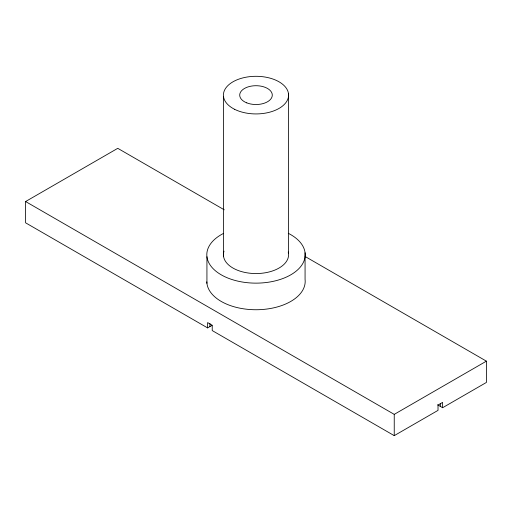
<?xml version="1.0" encoding="UTF-8"?>
<svg xmlns="http://www.w3.org/2000/svg" width="512" height="512" viewBox="0 0 512 512"><rect width="100%" height="100%" fill="white"/><g stroke="black" fill="none" stroke-linecap="round" stroke-linejoin="round"><path stroke-width="0.77" d="M211.994 325.376L207.616 327.904L25.6 222.816L25.6 201.536L117.76 148.326L224.269 209.818M25.6 201.536L394.24 414.368L486.4 361.158L486.4 382.445L442.624 407.718L437.555 404.787M207.616 327.904L207.616 322.586L212.224 325.242L212.224 330.566L394.24 435.648L438.016 410.374L438.016 405.056L442.624 402.394L442.624 407.718M305.19 256.538L486.4 361.158M440.32 403.347L440.32 406.387M394.24 414.368L394.24 435.648M305.069 252.755L305.069 279.36A49.19 28.397 0 0 1 258.163 309.715A49.19 28.397 0 0 1 206.816 281.856M288.506 93.798L288.506 253.427M223.494 96.435L223.494 256.058M209.92 323.533L209.92 326.573M206.931 256.73L206.931 283.334M288.262 233.306A49.19 28.397 0 0 1 291.686 274.285A49.19 28.397 0 0 1 220.627 274.477A49.19 28.397 0 0 1 223.398 233.478M288.243 252.032A32.582 18.81 0 0 1 255.232 273.549A32.582 18.81 0 0 1 224.013 251.155M234.63 109.318A32.582 18.81 0 0 0 287.987 98.701A32.582 18.81 0 0 0 245.382 77.331A32.582 18.81 0 0 0 234.63 109.318M246.752 102.861A16.294 9.408 0 0 0 272.237 95.866A16.294 9.408 0 0 0 249.011 86.618A16.294 9.408 0 0 0 246.752 102.861"/></g></svg>
